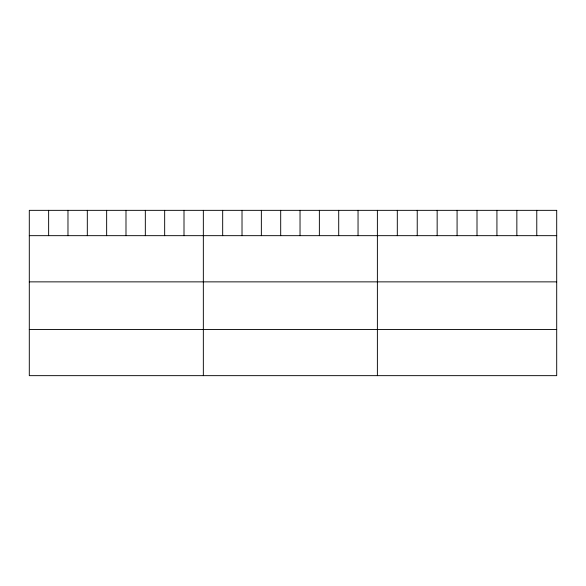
<?xml version="1.0" encoding="UTF-8"?>
<svg xmlns="http://www.w3.org/2000/svg" width="586" height="586" viewBox="0 0 586 586"><rect width="100%" height="100%" fill="white"/><g stroke="black" fill="none" stroke-linecap="round" stroke-linejoin="round"><path stroke-width="0.88" d="M29.3 235.667L556.7 235.667M29.3 281.866L556.7 281.866M29.3 329.457L556.7 329.457M536.776 210.345L536.776 235.667M516.852 210.345L516.852 235.667M496.928 210.345L496.928 235.667M477.004 210.345L477.004 235.667M457.08 210.345L457.08 235.667M437.156 210.345L437.156 235.667M417.232 210.345L417.232 235.667M397.308 210.345L397.308 235.667M377.384 210.345L377.384 375.655M358.046 210.345L358.046 235.667M338.708 210.345L338.708 235.667M319.37 210.345L319.37 235.667M300.032 210.345L300.032 235.667M280.694 210.345L280.694 235.667M261.356 210.345L261.356 235.667M242.018 210.345L242.018 235.667M222.68 210.345L222.68 235.667M203.342 210.345L203.342 375.655M184.004 210.345L184.004 235.667M164.666 210.345L164.666 235.667M145.328 210.345L145.328 235.667M125.99 210.345L125.99 235.667M106.652 210.345L106.652 235.667M87.314 210.345L87.314 235.667M67.976 210.345L67.976 235.667M48.638 210.345L48.638 235.667M556.7 210.345L29.3 210.345L29.3 375.655L556.7 375.655L556.7 210.345"/></g></svg>
